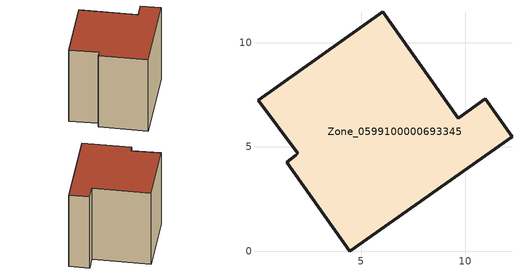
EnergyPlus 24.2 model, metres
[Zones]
Zone_0599100000693345
 floor ground (C_G): 1.85,4.59 1.96,4.69 0.05,7.24 6.03,11.48 9.65,6.38 10.95,7.31 12.24,5.49 4.44,0 1.42,4.27 z0
 wall outside (C_F): 10.95,7.31 9.65,6.38 6.03,11.48 0.05,7.24 1.96,4.69 1.85,4.59 1.42,4.27 4.44,0 12.24,5.49 10.95,7.31 z0:9.06
 roof outside (C_R): 6.03,11.48 0.05,7.24 1.96,4.69 1.85,4.59 1.42,4.27 4.44,0 12.24,5.49 10.95,7.31 9.65,6.38 z9.06
[BUILDING]
Pand.0599100000693345: North Axis=0; Terrain=City; Loads Convergence Tolerance Value=0.04; Temperature Convergence Tolerance Value=0.4; Solar Distribution=FullExterior; Maximum Number of Warmup Days=25; Minimum Number of Warmup Days=1
[Site:Location]
Rotterdam.The.Hague.AP_ZH_NLD Design_Conditions: Latitude=51.96; Longitude=4.45; Time Zone=1; Elevation=-4.5
[SITE:GROUNDTEMPERATURE:BUILDINGSURFACE]
18, 18, 18, 18, 18, 18, 18, 18, 18, 18, 18, 18
[MATERIAL] Thermal Absorptance=0.9; Solar Absorptance=0.7; Visible Absorptance=0.7
Name | Roughness | Thickness | Conductivity | Density | Specific Heat
G.TC.1946-1964 | MediumSmooth | 0.15 | 1 | 540 | 1210
F.TC.1946-1964 | Rough | 0.3 | 0.857143 | 1920 | 840
R.TC.1946-1964 | MediumRough | 0.2 | 0.235294 | 1500 | 1000
[CONSTRUCTION]
C_G: G.TC.1946-1964
C_F: F.TC.1946-1964
C_R: R.TC.1946-1964
[ZONE]
Zone_0599100000693345: Type=1; Multiplier=1; Ceiling Height=Autocalculate; Volume=Autocalculate; Floor Area=autocalculate; Part of Total Floor Area=Yes
[ZONEINFILTRATION:DESIGNFLOWRATE]
Infil_Zone_0599100000693345: Zone or ZoneList or Space or SpaceList=Zone_0599100000693345; Schedule=AlwaysOn; Design Flow Rate Calculation Method=Flow/Area; Flow Rate per Floor Area=0.003; Constant Term Coefficient=1; Temperature Term Coefficient=0; Velocity Term Coefficient=0; Velocity Squared Term Coefficient=0
[HVACTEMPLATE:ZONE:IDEALLOADSAIRSYSTEM]
Zone_0599100000693345: Maximum Heating Supply Air Temperature=50; Minimum Cooling Supply Air Temperature=13; Maximum Heating Supply Air Humidity Ratio=0.0156; Minimum Cooling Supply Air Humidity Ratio=0.0077; Heating Limit=NoLimit; Cooling Limit=NoLimit; Dehumidification Control Type=ConstantSensibleHeatRatio; Cooling Sensible Heat Ratio=0.7; Dehumidification Setpoint=60; Humidification Control Type=None; Humidification Setpoint=30; Outdoor Air Method=None; Outdoor Air Flow Rate per Person=0.00944; Outdoor Air Flow Rate per Zone Floor Area=0; Outdoor Air Flow Rate per Zone=0; Demand Controlled Ventilation Type=None; Outdoor Air Economizer Type=NoEconomizer; Heat Recovery Type=None; Sensible Heat Recovery Effectiveness=0.7; Latent Heat Recovery Effectiveness=0.65
[ZONECONTROL:THERMOSTAT]
ThermostatControl_Zone_0599100000693345: Zone or ZoneList=Zone_0599100000693345; Control Type Schedule=DualSetpointControlType; Control 1=Thermostat_Zone_0599100000693345; Temperature Difference Between Cutout And Setpoint=0
[THERMOSTATSETPOINT:DUALSETPOINT]
Thermostat_Zone_0599100000693345: Heating Setpoint Temperature Schedule=HeatingSetpoint_Zone_0599100000693345; Cooling Setpoint Temperature Schedule=CoolingSetpoint_Zone_0599100000693345
[SCHEDULE:COMPACT]
HeatingSetpoint_Zone_0599100000693345: Through: 12/31, For: AllDays, Until: 24:00, 21
CoolingSetpoint_Zone_0599100000693345: Through: 12/31, For: AllDays, Until: 24:00, 24
DualSetpointControlType: Through: 12/31, For: AllDays, Until: 24:00, 4
AlwaysOn: Through: 12/31, For: AllDays, Until: 24:00, 1
